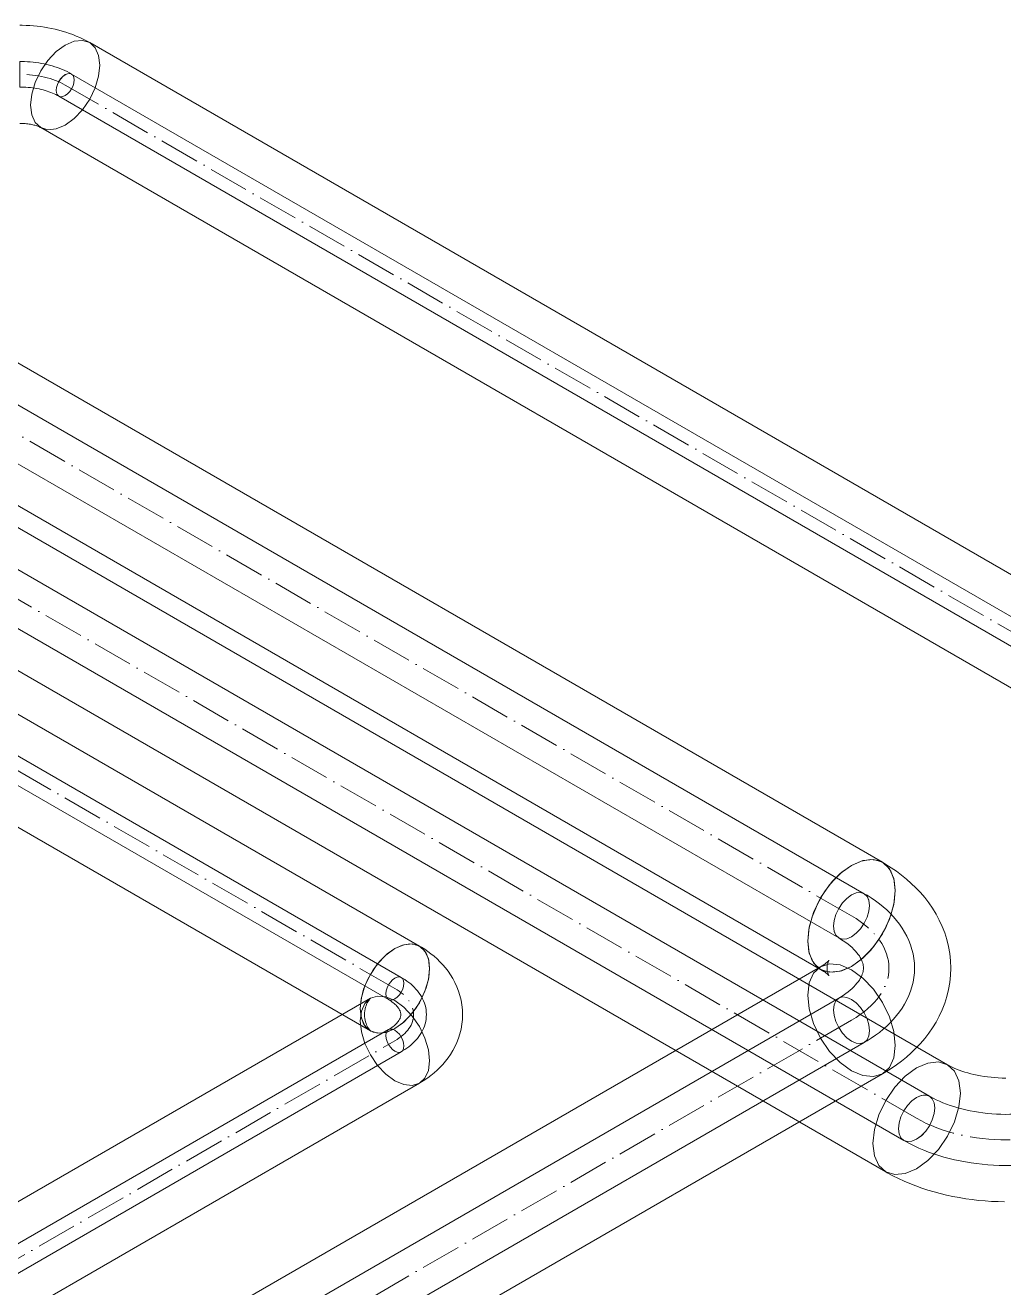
# Model space of a CAD drawing. Header units: millimetres. Extents: x -88595 to 880822, y -1054509 to -148035.
# Drawn here: x 424876.4 to 425119.4, y -355704.1 to -355390.7 of the extents above; entities that cross this region are included whole.
import ezdxf

# ---------------------------------------------------------------- set-up
doc = ezdxf.new("R2010")
doc.units = ezdxf.units.MM
doc.linetypes.add('$12$ADSK_Осевая', pattern=[14, 10, -2, 0, -2])
doc.linetypes.add('$13$ADSK_Осевая', pattern=[14, 10, -2, 0, -2])
for name, color, linetype, lineweight in [('Изоляция', 7, 'Continuous', 18), ('Трубопровод', 7, 'Continuous', 18), ('Трубопроводы', 7, 'Continuous', 18)]:
    doc.layers.add(name, color=color, linetype=linetype, lineweight=lineweight)

# ---------------------------------------------------------------- blocks, each defined once
blk = doc.blocks.new('$0$ADSK_МедьПайка_Отвод-гнутая труба - Отвод _гнутая труба_-3197931-В_ОВ3_1')
at = {"layer": 'Трубопроводы', "color": 190, "true_color": 0x8000ff}
for points in [[(-7895.99, -1099.04, 0), (-7896.55, -1098.73, 0), (-7897.11, -1098.44, 0), (-7897.7, -1098.17, 0), (-7898.29, -1097.91, 0), (-7898.9, -1097.66, 0), (-7899.52, -1097.44, 0), (-7900.16, -1097.23, 0), (-7900.8, -1097.03, 0), (-7901.45, -1096.85, 0), (-7902.12, -1096.68, 0), (-7902.79, -1096.54, 0), (-7903.47, -1096.4, 0), (-7904.15, -1096.29, 0), (-7904.84, -1096.19, 0), (-7905.54, -1096.1, 0), (-7906.24, -1096.04, 0), (-7906.94, -1095.99, 0), (-7907.65, -1095.95, 0), (-7908.36, -1095.93, 0), (-7908.81, -1095.93, 0)], [(-7908.81, -1100.94, 0), (-7908.81, -1100.2, 0), (-7908.81, -1099.39, 0), (-7908.81, -1098.57, 0), (-7908.81, -1097.78, 0), (-7908.81, -1097.07, 0), (-7908.81, -1096.51, 0), (-7908.81, -1096.13, 0), (-7908.81, -1095.94, 0), (-7908.81, -1095.97, 0), (-7908.81, -1096.22, 0), (-7908.81, -1096.66, 0), (-7908.81, -1097.27, 0)], [(-7908.81, -1097.27, 0), (-7908.81, -1098, 0), (-7908.81, -1098.81, 0), (-7908.81, -1099.64, 0), (-7908.81, -1100.43, 0), (-7908.81, -1101.13, 0), (-7908.81, -1101.7, 0), (-7908.81, -1102.08, 0), (-7908.81, -1102.27, 0), (-7908.81, -1102.23, 0), (-7908.81, -1101.99, 0), (-7908.81, -1101.55, 0), (-7908.81, -1100.94, 0)], [(-7895.34, -1100.49, 0), (-7895.41, -1099.87, 0), (-7895.64, -1099.37, 0), (-7895.99, -1099.04, 0), (-7896.46, -1098.9, 0), (-7897, -1098.95, 0), (-7897.58, -1099.2, 0), (-7898.16, -1099.62, 0), (-7898.7, -1100.19, 0), (-7899.17, -1100.87, 0), (-7899.53, -1101.61, 0), (-7899.75, -1102.37, 0), (-7899.83, -1103.08, 0)], [(-7899.17, -1104.54, 0), (-7899.53, -1104.34, 0), (-7899.92, -1104.14, 0), (-7900.32, -1103.95, 0), (-7900.74, -1103.77, 0), (-7901.17, -1103.6, 0), (-7901.62, -1103.43, 0), (-7902.09, -1103.27, 0), (-7902.57, -1103.13, 0), (-7903.06, -1102.99, 0), (-7903.56, -1102.87, 0), (-7904.08, -1102.75, 0), (-7904.6, -1102.65, 0), (-7905.14, -1102.56, 0), (-7905.68, -1102.48, 0), (-7906.22, -1102.42, 0), (-7906.77, -1102.36, 0), (-7907.33, -1102.32, 0), (-7907.89, -1102.3, 0), (-7908.45, -1102.28, 0), (-7908.81, -1102.28, 0)], [(-7899.83, -1103.08, 0), (-7899.75, -1103.71, 0), (-7899.53, -1104.21, 0), (-7899.17, -1104.54, 0), (-7898.7, -1104.68, 0), (-7898.16, -1104.63, 0), (-7897.58, -1104.38, 0), (-7897, -1103.96, 0), (-7896.46, -1103.39, 0), (-7895.99, -1102.7, 0), (-7895.64, -1101.96, 0), (-7895.41, -1101.21, 0), (-7895.34, -1100.49, 0)]]:
    blk.add_polyline3d(points, dxfattribs=at)
blk = doc.blocks.new('$0$ADSK_МедьПайка_Отвод-гнутая труба - Отвод _гнутая труба_-V144-В_ОВ3_1')
at = {"layer": 'Трубопроводы', "color": 134, "true_color": 0x00a6a6}
for points in [[(-18414.39, 7898.75, 0), (-18415.55, 7898.25, 0), (-18416.64, 7898.15, 0), (-18417.57, 7898.43, 0), (-18418.28, 7899.1, 0), (-18418.73, 7900.09, 0), (-18418.88, 7901.34, 0), (-18418.73, 7902.77, 0), (-18418.28, 7904.28, 0), (-18417.57, 7905.77, 0), (-18416.64, 7907.13, 0), (-18415.55, 7908.27, 0), (-18414.39, 7909.12, 0)], [(-18414.39, 7909.12, 0), (-18413.23, 7909.61, 0), (-18412.15, 7909.72, 0), (-18411.22, 7909.43, 0), (-18410.5, 7908.77, 0), (-18410.05, 7907.78, 0), (-18409.9, 7906.52, 0), (-18410.05, 7905.09, 0), (-18410.5, 7903.59, 0), (-18411.22, 7902.1, 0), (-18412.15, 7900.74, 0), (-18413.23, 7899.6, 0), (-18414.39, 7898.75, 0)], [(-18411.22, 7909.43, 0), (-18410.13, 7908.78, 0), (-18409.06, 7908.09, 0), (-18408.01, 7907.36, 0), (-18406.96, 7906.58, 0), (-18405.93, 7905.77, 0), (-18404.92, 7904.92, 0), (-18403.92, 7904.04, 0), (-18402.93, 7903.12, 0), (-18401.97, 7902.17, 0), (-18401.02, 7901.18, 0), (-18400.09, 7900.17, 0), (-18399.18, 7899.13, 0), (-18398.3, 7898.05, 0), (-18397.43, 7896.96, 0), (-18396.59, 7895.83, 0), (-18395.77, 7894.69, 0), (-18394.98, 7893.52, 0), (-18394.21, 7892.33, 0), (-18393.47, 7891.12, 0), (-18392.76, 7889.9, 0), (-18392.08, 7888.66, 0), (-18391.42, 7887.41, 0), (-18390.8, 7886.14, 0), (-18390.21, 7884.86, 0), (-18389.65, 7883.57, 0), (-18389.12, 7882.28, 0), (-18388.63, 7880.97, 0), (-18388.17, 7879.67, 0), (-18387.74, 7878.36, 0), (-18387.36, 7877.04, 0), (-18387, 7875.73, 0), (-18386.69, 7874.42, 0), (-18386.41, 7873.11, 0), (-18386.18, 7871.81, 0), (-18385.98, 7870.51, 0), (-18385.82, 7869.21, 0), (-18385.7, 7867.93, 0), (-18385.63, 7866.65, 0), (-18385.59, 7865.39, 0), (-18385.59, 7865.05, 0)], [(-18417.57, 7898.43, 0), (-18416.85, 7898.01, 0), (-18416.13, 7897.54, 0), (-18415.4, 7897.03, 0), (-18414.67, 7896.49, 0), (-18413.93, 7895.91, 0), (-18413.2, 7895.29, 0), (-18412.46, 7894.64, 0), (-18411.73, 7893.96, 0), (-18411, 7893.24, 0), (-18410.28, 7892.49, 0), (-18409.57, 7891.72, 0), (-18408.87, 7890.91, 0), (-18408.18, 7890.08, 0), (-18407.5, 7889.22, 0), (-18406.84, 7888.34, 0), (-18406.2, 7887.43, 0), (-18405.57, 7886.51, 0), (-18404.96, 7885.57, 0), (-18404.38, 7884.61, 0), (-18403.81, 7883.64, 0), (-18403.27, 7882.66, 0), (-18402.75, 7881.67, 0), (-18402.26, 7880.66, 0), (-18401.79, 7879.66, 0), (-18401.35, 7878.64, 0), (-18400.94, 7877.63, 0), (-18400.56, 7876.62, 0), (-18400.2, 7875.61, 0), (-18399.87, 7874.6, 0), (-18399.58, 7873.6, 0), (-18399.31, 7872.61, 0), (-18399.08, 7871.63, 0), (-18398.87, 7870.66, 0), (-18398.7, 7869.71, 0), (-18398.56, 7868.78, 0), (-18398.45, 7867.86, 0), (-18398.37, 7866.97, 0), (-18398.31, 7866.11, 0), (-18398.29, 7865.27, 0), (-18398.29, 7865.05, 0)], [(-18387.45, 7862.45, 0), (-18388.77, 7861.87, 0), (-18390.3, 7861.51, 0), (-18391.94, 7861.38, 0), (-18393.58, 7861.51, 0), (-18395.12, 7861.87, 0), (-18396.43, 7862.45, 0), (-18397.44, 7863.21, 0), (-18398.08, 7864.1, 0), (-18398.29, 7865.05, 0), (-18398.08, 7866, 0), (-18397.44, 7866.88, 0), (-18396.43, 7867.64, 0)], [(-18396.43, 7867.64, 0), (-18395.12, 7868.22, 0), (-18393.58, 7868.59, 0), (-18391.94, 7868.71, 0), (-18390.3, 7868.59, 0), (-18388.77, 7868.22, 0), (-18387.45, 7867.64, 0), (-18386.44, 7866.88, 0), (-18385.81, 7866, 0), (-18385.59, 7865.05, 0), (-18385.81, 7864.1, 0), (-18386.44, 7863.21, 0), (-18387.45, 7862.45, 0)]]:
    blk.add_polyline3d(points, dxfattribs=at)
blk = doc.blocks.new('$0$ADSK_МедьПайка_Отвод-гнутая труба - Отвод _гнутая труба_-V161-В_ОВ3_1')
at = {"layer": 'Трубопроводы', "color": 134, "true_color": 0x00a6a6}
for points in [[(9793.5, -8211.69, 0), (9793.65, -8210.26, 0), (9794.1, -8208.75, 0), (9794.81, -8207.27, 0), (9795.74, -8205.9, 0), (9796.82, -8204.76, 0), (9797.99, -8203.91, 0), (9799.15, -8203.42, 0), (9800.23, -8203.31, 0), (9801.16, -8203.6, 0), (9801.87, -8204.26, 0), (9802.32, -8205.25, 0), (9802.48, -8206.51, 0)], [(9813.63, -8222.06, 0), (9813.59, -8220.89, 0), (9813.47, -8219.72, 0), (9813.27, -8218.57, 0), (9812.99, -8217.43, 0), (9812.64, -8216.31, 0), (9812.22, -8215.22, 0), (9811.73, -8214.16, 0), (9811.18, -8213.13, 0), (9810.57, -8212.13, 0), (9809.9, -8211.17, 0), (9809.18, -8210.24, 0), (9808.41, -8209.34, 0), (9807.6, -8208.48, 0), (9806.74, -8207.65, 0), (9805.83, -8206.86, 0), (9804.89, -8206.09, 0), (9803.91, -8205.37, 0), (9802.9, -8204.67, 0), (9801.85, -8204, 0), (9801.16, -8203.6, 0)], [(9802.48, -8206.51, 0), (9802.32, -8207.94, 0), (9801.87, -8209.45, 0), (9801.16, -8210.93, 0), (9800.23, -8212.29, 0), (9799.15, -8213.44, 0), (9797.99, -8214.28, 0), (9796.82, -8214.78, 0), (9795.74, -8214.88, 0), (9794.81, -8214.6, 0), (9794.1, -8213.94, 0), (9793.65, -8212.94, 0), (9793.5, -8211.69, 0)], [(9800.93, -8222.06, 0), (9800.92, -8221.77, 0), (9800.89, -8221.47, 0), (9800.84, -8221.16, 0), (9800.76, -8220.85, 0), (9800.66, -8220.52, 0), (9800.53, -8220.18, 0), (9800.36, -8219.83, 0), (9800.17, -8219.45, 0), (9799.93, -8219.07, 0), (9799.66, -8218.67, 0), (9799.34, -8218.27, 0), (9798.98, -8217.85, 0), (9798.58, -8217.42, 0), (9798.13, -8216.99, 0), (9797.64, -8216.56, 0), (9797.11, -8216.13, 0), (9796.53, -8215.7, 0), (9795.91, -8215.28, 0), (9795.25, -8214.86, 0), (9794.81, -8214.6, 0)], [(9800.93, -8222.06, 0), (9800.92, -8222.35, 0), (9800.89, -8222.65, 0), (9800.84, -8222.96, 0), (9800.76, -8223.27, 0), (9800.66, -8223.6, 0), (9800.53, -8223.94, 0), (9800.36, -8224.29, 0), (9800.17, -8224.67, 0), (9799.93, -8225.05, 0), (9799.66, -8225.45, 0), (9799.34, -8225.85, 0), (9798.98, -8226.27, 0), (9798.58, -8226.7, 0), (9798.13, -8227.13, 0), (9797.64, -8227.56, 0), (9797.11, -8227.99, 0), (9796.53, -8228.42, 0), (9795.91, -8228.84, 0), (9795.25, -8229.26, 0), (9794.81, -8229.52, 0)], [(9813.63, -8222.06, 0), (9813.59, -8223.23, 0), (9813.47, -8224.4, 0), (9813.27, -8225.55, 0), (9812.99, -8226.69, 0), (9812.64, -8227.81, 0), (9812.22, -8228.9, 0), (9811.73, -8229.96, 0), (9811.18, -8230.99, 0), (9810.57, -8231.99, 0), (9809.9, -8232.95, 0), (9809.18, -8233.88, 0), (9808.41, -8234.78, 0), (9807.6, -8235.64, 0), (9806.74, -8236.47, 0), (9805.83, -8237.26, 0), (9804.89, -8238.03, 0), (9803.91, -8238.75, 0), (9802.9, -8239.45, 0), (9801.85, -8240.12, 0), (9801.16, -8240.52, 0)], [(9802.48, -8237.61, 0), (9802.32, -8236.18, 0), (9801.87, -8234.67, 0), (9801.16, -8233.19, 0), (9800.23, -8231.83, 0), (9799.15, -8230.68, 0), (9797.99, -8229.84, 0), (9796.82, -8229.34, 0), (9795.74, -8229.24, 0), (9794.81, -8229.52, 0), (9794.1, -8230.18, 0), (9793.65, -8231.18, 0), (9793.5, -8232.43, 0)], [(9793.5, -8232.43, 0), (9793.65, -8233.86, 0), (9794.1, -8235.37, 0), (9794.81, -8236.86, 0), (9795.74, -8238.22, 0), (9796.82, -8239.36, 0), (9797.99, -8240.21, 0), (9799.15, -8240.7, 0), (9800.23, -8240.81, 0), (9801.16, -8240.52, 0), (9801.87, -8239.86, 0), (9802.32, -8238.87, 0), (9802.48, -8237.61, 0)]]:
    blk.add_polyline3d(points, dxfattribs=at)
blk = doc.blocks.new('$0$ADSK_МедьПайка_Отвод-гнутая труба - Отвод _гнутая труба_-V159-В_ОВ3_1')
at = {"layer": 'Трубопроводы', "color": 190, "true_color": 0x8000ff}
for points in [[(9860, -8223, 0), (9860.08, -8222.28, 0), (9860.3, -8221.53, 0), (9860.66, -8220.79, 0), (9861.12, -8220.11, 0), (9861.66, -8219.53, 0), (9862.24, -8219.11, 0), (9862.82, -8218.86, 0), (9863.37, -8218.81, 0), (9863.83, -8218.95, 0), (9864.19, -8219.28, 0), (9864.41, -8219.78, 0), (9864.49, -8220.41, 0)], [(9864.49, -8220.41, 0), (9864.41, -8221.12, 0), (9864.19, -8221.88, 0), (9863.83, -8222.62, 0), (9863.37, -8223.3, 0), (9862.82, -8223.87, 0), (9862.24, -8224.3, 0), (9861.66, -8224.54, 0), (9861.12, -8224.6, 0), (9860.66, -8224.45, 0), (9860.3, -8224.12, 0), (9860.08, -8223.63, 0), (9860, -8223, 0)], [(9870.07, -8228.18, 0), (9870.05, -8227.6, 0), (9869.99, -8227.01, 0), (9869.89, -8226.44, 0), (9869.75, -8225.87, 0), (9869.57, -8225.31, 0), (9869.36, -8224.77, 0), (9869.12, -8224.24, 0), (9868.84, -8223.72, 0), (9868.54, -8223.22, 0), (9868.2, -8222.74, 0), (9867.84, -8222.27, 0), (9867.46, -8221.83, 0), (9867.05, -8221.39, 0), (9866.62, -8220.98, 0), (9866.17, -8220.58, 0), (9865.7, -8220.2, 0), (9865.21, -8219.84, 0), (9864.7, -8219.49, 0), (9864.17, -8219.16, 0), (9863.83, -8218.95, 0)], [(9863.72, -8228.18, 0), (9863.71, -8228.04, 0), (9863.7, -8227.89, 0), (9863.67, -8227.74, 0), (9863.63, -8227.58, 0), (9863.58, -8227.41, 0), (9863.52, -8227.24, 0), (9863.43, -8227.07, 0), (9863.33, -8226.88, 0), (9863.22, -8226.69, 0), (9863.08, -8226.49, 0), (9862.92, -8226.29, 0), (9862.74, -8226.08, 0), (9862.54, -8225.87, 0), (9862.32, -8225.65, 0), (9862.07, -8225.43, 0), (9861.81, -8225.22, 0), (9861.52, -8225, 0), (9861.21, -8224.79, 0), (9860.88, -8224.58, 0), (9860.66, -8224.45, 0)], [(9863.72, -8228.18, 0), (9863.71, -8228.33, 0), (9863.7, -8228.48, 0), (9863.67, -8228.63, 0), (9863.63, -8228.79, 0), (9863.58, -8228.95, 0), (9863.52, -8229.12, 0), (9863.43, -8229.3, 0), (9863.33, -8229.49, 0), (9863.22, -8229.68, 0), (9863.08, -8229.88, 0), (9862.92, -8230.08, 0), (9862.74, -8230.29, 0), (9862.54, -8230.5, 0), (9862.32, -8230.72, 0), (9862.07, -8230.93, 0), (9861.81, -8231.15, 0), (9861.52, -8231.36, 0), (9861.21, -8231.58, 0), (9860.88, -8231.78, 0), (9860.66, -8231.92, 0)], [(9870.07, -8228.18, 0), (9870.05, -8228.77, 0), (9869.99, -8229.35, 0), (9869.89, -8229.93, 0), (9869.75, -8230.5, 0), (9869.57, -8231.06, 0), (9869.36, -8231.6, 0), (9869.12, -8232.13, 0), (9868.84, -8232.65, 0), (9868.54, -8233.15, 0), (9868.2, -8233.63, 0), (9867.84, -8234.09, 0), (9867.46, -8234.54, 0), (9867.05, -8234.97, 0), (9866.62, -8235.39, 0), (9866.17, -8235.79, 0), (9865.7, -8236.17, 0), (9865.21, -8236.53, 0), (9864.7, -8236.88, 0), (9864.17, -8237.21, 0), (9863.83, -8237.41, 0)], [(9864.49, -8235.96, 0), (9864.41, -8235.25, 0), (9864.19, -8234.49, 0), (9863.83, -8233.75, 0), (9863.37, -8233.07, 0), (9862.82, -8232.5, 0), (9862.24, -8232.07, 0), (9861.66, -8231.83, 0), (9861.12, -8231.77, 0), (9860.66, -8231.92, 0), (9860.3, -8232.25, 0), (9860.08, -8232.74, 0), (9860, -8233.37, 0)], [(9860, -8233.37, 0), (9860.08, -8234.08, 0), (9860.3, -8234.84, 0), (9860.66, -8235.58, 0), (9861.12, -8236.26, 0), (9861.66, -8236.83, 0), (9862.24, -8237.26, 0), (9862.82, -8237.5, 0), (9863.37, -8237.56, 0), (9863.83, -8237.41, 0), (9864.19, -8237.08, 0), (9864.41, -8236.59, 0), (9864.49, -8235.96, 0)]]:
    blk.add_polyline3d(points, dxfattribs=at)

msp = doc.modelspace()

# ---------------------------------------------------------------- linework, layer by layer
at = {"layer": 'Изоляция', "color": 190, "true_color": 0x8000ff}
for p, q in [((425144.93, -355540.8), (424892.45, -355395.03)), ((424880.28, -355416.12), (425132.75, -355561.88)), ((424974.33, -355619.3), (424691.55, -355456.04)), ((424679.38, -355477.13), (424962.15, -355640.39)), ((424962.15, -355632.26), (423725.96, -356345.98)), ((423738.13, -356367.07), (424974.33, -355653.35))]:
    msp.add_line(p, q, dxfattribs=at)
at = {"layer": 'Изоляция', "color": 134, "true_color": 0x00a6a6}
for p, q in [((425089.32, -355598.51), (424775.57, -355417.37)), ((425105.49, -355648.77), (424749.75, -355443.38)), ((424760.22, -355443.96), (425073.97, -355625.1)), ((424734.4, -355469.97), (425090.14, -355675.36)), ((425073.97, -355624.43), (423851.53, -356330.2)), ((423866.88, -356356.79), (425089.32, -355651.02))]:
    msp.add_line(p, q, dxfattribs=at)
at = {"layer": 'Изоляция', "color": 190, "true_color": 0x8000ff}
for points in [[(424892.45, -355395.03, 0), (424891.63, -355394.58, 0), (424890.8, -355394.15, 0), (424889.97, -355393.76, 0), (424889.12, -355393.39, 0), (424888.26, -355393.05, 0), (424887.4, -355392.73, 0), (424886.53, -355392.44, 0), (424885.65, -355392.17, 0), (424884.77, -355391.93, 0), (424883.88, -355391.71, 0), (424882.99, -355391.51, 0), (424882.09, -355391.34, 0), (424881.19, -355391.18, 0), (424880.29, -355391.05, 0), (424879.38, -355390.94, 0), (424878.47, -355390.86, 0), (424877.55, -355390.79, 0), (424876.64, -355390.74, 0), (424875.72, -355390.72, 0), (424875.14, -355390.72, 0)], [(424886.37, -355395.63, 0), (424884.14, -355397.26, 0), (424882.06, -355399.45, 0), (424880.28, -355402.06, 0), (424878.91, -355404.91, 0), (424878.05, -355407.8, 0), (424877.76, -355410.55, 0)], [(424877.76, -355410.55, 0), (424878.05, -355407.8, 0), (424878.91, -355404.91, 0), (424880.28, -355402.06, 0), (424882.06, -355399.45, 0), (424884.14, -355397.26, 0), (424886.37, -355395.63, 0)], [(424894.97, -355400.6, 0), (424894.68, -355398.2, 0), (424893.82, -355396.3, 0), (424892.45, -355395.03, 0), (424890.67, -355394.48, 0), (424888.59, -355394.69, 0), (424886.37, -355395.63, 0)], [(424886.37, -355395.63, 0), (424888.59, -355394.69, 0), (424890.67, -355394.48, 0), (424892.45, -355395.03, 0), (424893.82, -355396.3, 0), (424894.68, -355398.2, 0), (424894.97, -355400.6, 0)], [(424886.37, -355415.52, 0), (424888.59, -355413.89, 0), (424890.67, -355411.7, 0), (424892.45, -355409.09, 0), (424893.82, -355406.24, 0), (424894.68, -355403.35, 0), (424894.97, -355400.6, 0)], [(424894.97, -355400.6, 0), (424894.68, -355403.35, 0), (424893.82, -355406.24, 0), (424892.45, -355409.09, 0), (424890.67, -355411.7, 0), (424888.59, -355413.89, 0), (424886.37, -355415.52, 0)], [(424877.76, -355410.55, 0), (424878.05, -355412.95, 0), (424878.91, -355414.85, 0), (424880.28, -355416.12, 0), (424882.06, -355416.67, 0), (424884.14, -355416.46, 0), (424886.37, -355415.52, 0)], [(424886.37, -355415.52, 0), (424884.14, -355416.46, 0), (424882.06, -355416.67, 0), (424880.28, -355416.12, 0), (424878.91, -355414.85, 0), (424878.05, -355412.95, 0), (424877.76, -355410.55, 0)], [(424880.28, -355416.12, 0), (424880.18, -355416.07, 0), (424880.06, -355416, 0), (424879.92, -355415.94, 0), (424879.75, -355415.86, 0), (424879.56, -355415.79, 0), (424879.35, -355415.71, 0), (424879.12, -355415.63, 0), (424878.87, -355415.56, 0), (424878.61, -355415.49, 0), (424878.33, -355415.42, 0), (424878.04, -355415.35, 0), (424877.73, -355415.29, 0), (424877.42, -355415.24, 0), (424877.09, -355415.19, 0), (424876.76, -355415.15, 0), (424876.41, -355415.12, 0), (424876.07, -355415.09, 0), (424875.72, -355415.08, 0), (424875.36, -355415.07, 0), (424875.14, -355415.07, 0)], [(424968.24, -355619.9, 0), (424966.01, -355621.53, 0), (424963.94, -355623.72, 0), (424962.15, -355626.33, 0), (424960.79, -355629.18, 0), (424959.93, -355632.07, 0), (424959.63, -355634.81, 0)], [(424959.63, -355634.81, 0), (424959.85, -355632.48, 0), (424960.49, -355630.01, 0), (424961.51, -355627.53, 0), (424962.88, -355625.17, 0), (424964.51, -355623.04, 0), (424966.33, -355621.26, 0), (424968.24, -355619.9, 0)], [(424968.24, -355619.9, 0), (424970.16, -355619.05, 0), (424971.98, -355618.73, 0), (424973.61, -355618.97, 0), (424974.97, -355619.76, 0), (424976, -355621.05, 0), (424976.64, -355622.79, 0), (424976.85, -355624.87, 0)], [(424976.85, -355624.87, 0), (424976.56, -355622.47, 0), (424975.7, -355620.57, 0), (424974.33, -355619.3, 0), (424972.55, -355618.75, 0), (424970.47, -355618.96, 0), (424968.24, -355619.9, 0)], [(424985.07, -355636.32, 0), (424985.03, -355635.12, 0), (424984.9, -355633.92, 0), (424984.7, -355632.74, 0), (424984.41, -355631.59, 0), (424984.06, -355630.47, 0), (424983.65, -355629.39, 0), (424983.17, -355628.36, 0), (424982.65, -355627.38, 0), (424982.07, -355626.45, 0), (424981.46, -355625.56, 0), (424980.82, -355624.73, 0), (424980.14, -355623.94, 0), (424979.44, -355623.2, 0), (424978.71, -355622.5, 0), (424977.97, -355621.85, 0), (424977.21, -355621.23, 0), (424976.44, -355620.65, 0), (424975.65, -355620.11, 0), (424974.84, -355619.6, 0), (424974.33, -355619.3, 0)], [(424968.24, -355639.78, 0), (424970.47, -355638.16, 0), (424972.55, -355635.97, 0), (424974.33, -355633.36, 0), (424975.7, -355630.51, 0), (424976.56, -355627.62, 0), (424976.85, -355624.87, 0)], [(424976.85, -355624.87, 0), (424976.64, -355627.21, 0), (424976, -355629.68, 0), (424974.97, -355632.16, 0), (424973.61, -355634.52, 0), (424971.98, -355636.65, 0), (424970.16, -355638.43, 0), (424968.24, -355639.78, 0)], [(424959.63, -355637.84, 0), (424959.93, -355635.43, 0), (424960.79, -355633.53, 0), (424962.15, -355632.26, 0), (424963.94, -355631.71, 0), (424966.01, -355631.92, 0), (424968.24, -355632.86, 0)], [(424968.24, -355632.86, 0), (424966.01, -355631.92, 0), (424963.94, -355631.71, 0), (424962.15, -355632.26, 0), (424960.79, -355633.53, 0), (424959.93, -355635.43, 0), (424959.63, -355637.84, 0)], [(424960.72, -355636.32, 0), (424960.73, -355635.85, 0), (424960.78, -355635.38, 0), (424960.86, -355634.93, 0), (424960.96, -355634.51, 0), (424961.09, -355634.11, 0), (424961.23, -355633.75, 0), (424961.38, -355633.43, 0), (424961.53, -355633.15, 0), (424961.68, -355632.9, 0), (424961.82, -355632.7, 0), (424961.94, -355632.53, 0), (424962.06, -355632.4, 0), (424962.15, -355632.31, 0), (424962.22, -355632.24, 0), (424962.27, -355632.2, 0), (424962.29, -355632.18, 0), (424962.29, -355632.18, 0)], [(424962.29, -355632.18, 0), (424962.28, -355632.18, 0), (424962.24, -355632.21, 0), (424962.18, -355632.25, 0), (424962.15, -355632.26, 0)], [(424968.24, -355632.86, 0), (424970.47, -355634.49, 0), (424972.55, -355636.68, 0), (424974.33, -355639.29, 0), (424975.7, -355642.14, 0), (424976.56, -355645.03, 0), (424976.85, -355647.78, 0)], [(424976.85, -355647.78, 0), (424976.56, -355645.03, 0), (424975.7, -355642.14, 0), (424974.33, -355639.29, 0), (424972.55, -355636.68, 0), (424970.47, -355634.49, 0), (424968.24, -355632.86, 0)], [(424959.63, -355634.81, 0), (424959.93, -355637.22, 0), (424960.79, -355639.12, 0), (424962.15, -355640.39, 0), (424963.94, -355640.94, 0), (424966.01, -355640.73, 0), (424968.24, -355639.78, 0)], [(424968.24, -355639.78, 0), (424966.33, -355640.64, 0), (424964.51, -355640.96, 0), (424962.87, -355640.71, 0), (424961.51, -355639.93, 0), (424960.49, -355638.63, 0), (424959.85, -355636.9, 0), (424959.63, -355634.81, 0)], [(424960.72, -355636.32, 0), (424960.73, -355636.8, 0), (424960.78, -355637.27, 0), (424960.86, -355637.72, 0), (424960.96, -355638.14, 0), (424961.09, -355638.54, 0), (424961.23, -355638.9, 0), (424961.38, -355639.22, 0), (424961.53, -355639.5, 0), (424961.68, -355639.75, 0), (424961.82, -355639.95, 0), (424961.94, -355640.11, 0), (424962.06, -355640.25, 0), (424962.15, -355640.34, 0), (424962.22, -355640.41, 0), (424962.27, -355640.45, 0), (424962.29, -355640.47, 0), (424962.29, -355640.47, 0)], [(424985.07, -355636.32, 0), (424985.03, -355637.53, 0), (424984.9, -355638.73, 0), (424984.7, -355639.91, 0), (424984.41, -355641.06, 0), (424984.06, -355642.18, 0), (424983.65, -355643.25, 0), (424983.17, -355644.29, 0), (424982.65, -355645.27, 0), (424982.07, -355646.2, 0), (424981.46, -355647.09, 0), (424980.82, -355647.92, 0), (424980.14, -355648.71, 0), (424979.44, -355649.45, 0), (424978.71, -355650.15, 0), (424977.97, -355650.8, 0), (424977.21, -355651.42, 0), (424976.44, -355652, 0), (424975.65, -355652.54, 0), (424974.84, -355653.04, 0), (424974.33, -355653.35, 0)], [(424968.24, -355652.75, 0), (424966.01, -355651.12, 0), (424963.94, -355648.93, 0), (424962.15, -355646.32, 0), (424960.79, -355643.47, 0), (424959.93, -355640.58, 0), (424959.63, -355637.84, 0)], [(424959.63, -355637.84, 0), (424959.93, -355640.58, 0), (424960.79, -355643.47, 0), (424962.15, -355646.32, 0), (424963.94, -355648.93, 0), (424966.01, -355651.12, 0), (424968.24, -355652.75, 0)], [(424962.29, -355640.47, 0), (424962.28, -355640.46, 0), (424962.24, -355640.44, 0), (424962.18, -355640.4, 0), (424962.15, -355640.39, 0)], [(424976.85, -355647.78, 0), (424976.56, -355650.18, 0), (424975.7, -355652.08, 0), (424974.33, -355653.35, 0), (424972.55, -355653.9, 0), (424970.47, -355653.69, 0), (424968.24, -355652.75, 0)], [(424968.24, -355652.75, 0), (424970.47, -355653.69, 0), (424972.55, -355653.9, 0), (424974.33, -355653.35, 0), (424975.7, -355652.08, 0), (424976.56, -355650.18, 0), (424976.85, -355647.78, 0)]]:
    msp.add_polyline3d(points, dxfattribs=at)
at = {"layer": 'Изоляция', "color": 134, "true_color": 0x00a6a6}
for points in [[(425081.64, -355599.27, 0), (425078.83, -355601.32, 0), (425076.21, -355604.08, 0), (425073.97, -355607.37, 0), (425072.24, -355610.96, 0), (425071.16, -355614.61, 0), (425070.79, -355618.07, 0)], [(425070.79, -355618.07, 0), (425071.06, -355615.12, 0), (425071.86, -355612.01, 0), (425073.16, -355608.89, 0), (425074.88, -355605.91, 0), (425076.93, -355603.23, 0), (425079.23, -355600.98, 0), (425081.64, -355599.27, 0)], [(425081.64, -355599.27, 0), (425084.06, -355598.19, 0), (425086.35, -355597.79, 0), (425088.41, -355598.1, 0), (425090.13, -355599.09, 0), (425091.42, -355600.72, 0), (425092.22, -355602.91, 0), (425092.5, -355605.54, 0)], [(425092.5, -355605.54, 0), (425092.13, -355602.51, 0), (425091.04, -355600.11, 0), (425089.32, -355598.51, 0), (425087.07, -355597.82, 0), (425084.45, -355598.07, 0), (425081.64, -355599.27, 0)], [(425106.29, -355624.76, 0), (425106.23, -355622.97, 0), (425106.04, -355621.19, 0), (425105.74, -355619.43, 0), (425105.32, -355617.71, 0), (425104.79, -355616.04, 0), (425104.16, -355614.42, 0), (425103.44, -355612.86, 0), (425102.64, -355611.36, 0), (425101.76, -355609.92, 0), (425100.82, -355608.56, 0), (425099.81, -355607.26, 0), (425098.75, -355606.02, 0), (425097.64, -355604.85, 0), (425096.49, -355603.74, 0), (425095.29, -355602.68, 0), (425094.06, -355601.69, 0), (425092.8, -355600.75, 0), (425091.5, -355599.86, 0), (425090.17, -355599.02, 0), (425089.32, -355598.51, 0)], [(425081.64, -355624.34, 0), (425084.45, -355622.29, 0), (425087.07, -355619.52, 0), (425089.32, -355616.23, 0), (425091.04, -355612.64, 0), (425092.13, -355608.99, 0), (425092.5, -355605.54, 0)], [(425092.5, -355605.54, 0), (425092.22, -355608.48, 0), (425091.42, -355611.6, 0), (425090.13, -355614.72, 0), (425088.41, -355617.7, 0), (425086.35, -355620.38, 0), (425084.06, -355622.63, 0), (425081.64, -355624.34, 0)], [(425070.79, -355618.07, 0), (425071.16, -355621.1, 0), (425072.24, -355623.5, 0), (425073.97, -355625.1, 0), (425076.21, -355625.79, 0), (425078.83, -355625.53, 0), (425081.64, -355624.34, 0)], [(425081.64, -355624.34, 0), (425079.22, -355625.42, 0), (425076.93, -355625.81, 0), (425074.87, -355625.51, 0), (425073.15, -355624.52, 0), (425071.86, -355622.89, 0), (425071.06, -355620.7, 0), (425070.79, -355618.07, 0)], [(425070.79, -355631.46, 0), (425071.16, -355628.43, 0), (425072.24, -355626.03, 0), (425073.97, -355624.43, 0), (425076.21, -355623.74, 0), (425078.83, -355624, 0), (425081.64, -355625.19, 0)], [(425081.64, -355625.19, 0), (425078.83, -355624, 0), (425076.21, -355623.74, 0), (425073.97, -355624.43, 0), (425072.24, -355626.03, 0), (425071.16, -355628.43, 0), (425070.79, -355631.46, 0)], [(425076.05, -355622.83, 0), (425076.04, -355622.85, 0), (425075.98, -355622.92, 0), (425075.89, -355623.02, 0), (425075.76, -355623.15, 0), (425075.58, -355623.31, 0), (425075.35, -355623.5, 0), (425075.08, -355623.71, 0), (425074.76, -355623.94, 0), (425074.39, -355624.18, 0), (425073.98, -355624.43, 0), (425073.97, -355624.43, 0)], [(425075.59, -355624.76, 0), (425075.6, -355624.44, 0), (425075.63, -355624.12, 0), (425075.69, -355623.82, 0), (425075.75, -355623.55, 0), (425075.82, -355623.32, 0), (425075.9, -355623.13, 0), (425075.96, -355622.99, 0), (425076.02, -355622.89, 0), (425076.05, -355622.84, 0), (425076.05, -355622.83, 0)], [(425075.59, -355624.76, 0), (425075.6, -355625.09, 0), (425075.63, -355625.41, 0), (425075.69, -355625.71, 0), (425075.75, -355625.98, 0), (425075.82, -355626.21, 0), (425075.9, -355626.4, 0), (425075.96, -355626.54, 0), (425076.02, -355626.64, 0), (425076.05, -355626.69, 0), (425076.05, -355626.7, 0)], [(425106.29, -355624.76, 0), (425106.23, -355626.56, 0), (425106.04, -355628.34, 0), (425105.74, -355630.1, 0), (425105.32, -355631.82, 0), (425104.79, -355633.49, 0), (425104.16, -355635.11, 0), (425103.44, -355636.67, 0), (425102.64, -355638.17, 0), (425101.76, -355639.61, 0), (425100.82, -355640.97, 0), (425099.81, -355642.27, 0), (425098.75, -355643.51, 0), (425097.64, -355644.68, 0), (425096.49, -355645.79, 0), (425095.29, -355646.85, 0), (425094.06, -355647.84, 0), (425092.8, -355648.78, 0), (425091.5, -355649.67, 0), (425090.17, -355650.51, 0), (425089.32, -355651.02, 0)], [(425076.05, -355626.7, 0), (425076.04, -355626.68, 0), (425075.98, -355626.61, 0), (425075.89, -355626.51, 0), (425075.76, -355626.38, 0), (425075.58, -355626.22, 0), (425075.35, -355626.03, 0), (425075.08, -355625.82, 0), (425074.76, -355625.59, 0), (425074.39, -355625.35, 0), (425073.98, -355625.1, 0), (425073.97, -355625.1, 0)], [(425081.64, -355625.19, 0), (425084.45, -355627.24, 0), (425087.07, -355630.01, 0), (425089.32, -355633.3, 0), (425091.04, -355636.89, 0), (425092.13, -355640.54, 0), (425092.5, -355643.99, 0)], [(425092.5, -355643.99, 0), (425092.13, -355640.54, 0), (425091.04, -355636.89, 0), (425089.32, -355633.3, 0), (425087.07, -355630.01, 0), (425084.45, -355627.24, 0), (425081.64, -355625.19, 0)], [(425081.64, -355650.26, 0), (425078.83, -355648.21, 0), (425076.21, -355645.45, 0), (425073.97, -355642.16, 0), (425072.24, -355638.57, 0), (425071.16, -355634.92, 0), (425070.79, -355631.46, 0)], [(425070.79, -355631.46, 0), (425071.16, -355634.92, 0), (425072.24, -355638.57, 0), (425073.97, -355642.16, 0), (425076.21, -355645.45, 0), (425078.83, -355648.21, 0), (425081.64, -355650.26, 0)], [(425092.5, -355643.99, 0), (425092.13, -355647.02, 0), (425091.04, -355649.42, 0), (425089.32, -355651.02, 0), (425087.07, -355651.71, 0), (425084.45, -355651.45, 0), (425081.64, -355650.26, 0)], [(425081.64, -355650.26, 0), (425084.45, -355651.45, 0), (425087.07, -355651.71, 0), (425089.32, -355651.02, 0), (425091.04, -355649.42, 0), (425092.13, -355647.02, 0), (425092.5, -355643.99, 0)], [(425097.81, -355649.53, 0), (425095, -355651.58, 0), (425092.39, -355654.34, 0), (425090.14, -355657.63, 0), (425088.41, -355661.22, 0), (425087.33, -355664.87, 0), (425086.96, -355668.33, 0)], [(425086.96, -355668.33, 0), (425087.33, -355664.87, 0), (425088.41, -355661.22, 0), (425090.14, -355657.63, 0), (425092.39, -355654.34, 0), (425095, -355651.58, 0), (425097.81, -355649.53, 0)], [(425108.67, -355655.8, 0), (425108.3, -355652.77, 0), (425107.21, -355650.37, 0), (425105.49, -355648.77, 0), (425103.24, -355648.08, 0), (425100.62, -355648.34, 0), (425097.81, -355649.53, 0)], [(425097.81, -355649.53, 0), (425100.62, -355648.34, 0), (425103.24, -355648.08, 0), (425105.49, -355648.77, 0), (425107.21, -355650.37, 0), (425108.3, -355652.77, 0), (425108.67, -355655.8, 0)], [(425119.93, -355652.08, 0), (425119.02, -355652.06, 0), (425118.1, -355652.02, 0), (425117.2, -355651.96, 0), (425116.3, -355651.88, 0), (425115.42, -355651.78, 0), (425114.55, -355651.66, 0), (425113.69, -355651.52, 0), (425112.86, -355651.37, 0), (425112.04, -355651.19, 0), (425111.26, -355651, 0), (425110.49, -355650.8, 0), (425109.76, -355650.58, 0), (425109.05, -355650.35, 0), (425108.38, -355650.11, 0), (425107.75, -355649.86, 0), (425107.15, -355649.61, 0), (425106.6, -355649.35, 0), (425106.08, -355649.09, 0), (425105.61, -355648.84, 0), (425105.49, -355648.77, 0)], [(425097.81, -355674.6, 0), (425100.62, -355672.55, 0), (425103.24, -355669.78, 0), (425105.49, -355666.5, 0), (425107.21, -355662.9, 0), (425108.3, -355659.25, 0), (425108.67, -355655.8, 0)], [(425108.67, -355655.8, 0), (425108.3, -355659.25, 0), (425107.21, -355662.9, 0), (425105.49, -355666.5, 0), (425103.24, -355669.78, 0), (425100.62, -355672.55, 0), (425097.81, -355674.6, 0)], [(425086.96, -355668.33, 0), (425087.33, -355671.36, 0), (425088.41, -355673.76, 0), (425090.14, -355675.36, 0), (425092.39, -355676.05, 0), (425095, -355675.79, 0), (425097.81, -355674.6, 0)], [(425097.81, -355674.6, 0), (425095, -355675.79, 0), (425092.39, -355676.05, 0), (425090.14, -355675.36, 0), (425088.41, -355673.76, 0), (425087.33, -355671.36, 0), (425086.96, -355668.33, 0)], [(425119.67, -355682.78, 0), (425118.05, -355682.75, 0), (425116.43, -355682.68, 0), (425114.81, -355682.57, 0), (425113.19, -355682.43, 0), (425111.59, -355682.24, 0), (425109.99, -355682.02, 0), (425108.4, -355681.76, 0), (425106.82, -355681.47, 0), (425105.25, -355681.13, 0), (425103.69, -355680.76, 0), (425102.15, -355680.34, 0), (425100.63, -355679.89, 0), (425099.12, -355679.4, 0), (425097.63, -355678.87, 0), (425096.16, -355678.29, 0), (425094.72, -355677.68, 0), (425093.29, -355677.02, 0), (425091.88, -355676.32, 0), (425090.51, -355675.57, 0), (425090.14, -355675.36, 0)]]:
    msp.add_polyline3d(points, dxfattribs=at)
at = {"layer": 'Трубопровод', "color": 190, "true_color": 0x8000ff}
for p, q in [((425140.43, -355548.59), (424887.95, -355402.83)), ((424884.78, -355408.32), (425137.25, -355554.09)), ((424969.83, -355627.09), (424687.05, -355463.83)), ((424683.88, -355469.33), (424966.65, -355632.59)), ((424966.65, -355640.06), (423730.46, -356353.78)), ((423733.63, -356359.28), (424969.83, -355645.56))]:
    msp.add_line(p, q, dxfattribs=at)
at = {"layer": 'Трубопровод', "color": 190, "linetype": '$12$ADSK_Осевая', "true_color": 0x8000ff}
for p, q in [((425138.84, -355551.34), (424886.37, -355405.57)), ((425138.84, -355551.34), (424886.37, -355405.57)), ((424968.24, -355629.84), (424685.47, -355466.58)), ((424968.24, -355629.84), (424685.47, -355466.58)), ((423732.04, -356356.53), (424968.24, -355642.81)), ((423732.04, -356356.53), (424968.24, -355642.81))]:
    msp.add_line(p, q, dxfattribs=at)
at = {"layer": 'Трубопровод', "color": 134, "true_color": 0x00a6a6}
for p, q in [((425084.82, -355606.3), (424771.07, -355425.16)), ((424764.72, -355436.16), (425078.47, -355617.3)), ((425100.99, -355656.56), (424745.25, -355451.18)), ((424738.9, -355462.18), (425094.64, -355667.56)), ((425078.47, -355632.23), (423856.03, -356338)), ((423862.38, -356349), (425084.82, -355643.23))]:
    msp.add_line(p, q, dxfattribs=at)
at = {"layer": 'Трубопровод', "color": 134, "linetype": '$12$ADSK_Осевая', "true_color": 0x00a6a6}
for p, q in [((425081.64, -355611.8), (424767.9, -355430.66)), ((425081.64, -355611.8), (424767.9, -355430.66)), ((425097.81, -355662.06), (424742.07, -355456.68)), ((425097.81, -355662.06), (424742.07, -355456.68)), ((425081.64, -355637.73), (423859.21, -356343.5)), ((425081.64, -355637.73), (423859.21, -356343.5))]:
    msp.add_line(p, q, dxfattribs=at)
at = {"layer": 'Трубопровод', "color": 190, "true_color": 0x8000ff}
for points in [[(424884.12, -355406.87, 0), (424884.2, -355406.16, 0), (424884.42, -355405.4, 0), (424884.78, -355404.66, 0), (424885.24, -355403.98, 0), (424885.78, -355403.41, 0), (424886.37, -355402.98, 0)], [(424886.37, -355402.98, 0), (424886.95, -355402.74, 0), (424887.49, -355402.68, 0), (424887.95, -355402.83, 0), (424888.31, -355403.16, 0), (424888.53, -355403.65, 0), (424888.61, -355404.28, 0)], [(424888.61, -355404.28, 0), (424888.53, -355404.99, 0), (424888.31, -355405.75, 0), (424887.95, -355406.49, 0), (424887.49, -355407.17, 0), (424886.95, -355407.74, 0), (424886.37, -355408.17, 0)], [(424886.37, -355408.17, 0), (424885.78, -355408.41, 0), (424885.24, -355408.47, 0), (424884.78, -355408.32, 0), (424884.42, -355407.99, 0), (424884.2, -355407.5, 0), (424884.12, -355406.87, 0)], [(424968.24, -355627.25, 0), (424967.66, -355627.68, 0), (424967.12, -355628.25, 0), (424966.65, -355628.93, 0), (424966.3, -355629.67, 0), (424966.07, -355630.42, 0), (424966, -355631.14, 0)], [(424970.49, -355628.55, 0), (424970.41, -355627.92, 0), (424970.19, -355627.43, 0), (424969.83, -355627.09, 0), (424969.36, -355626.95, 0), (424968.82, -355627, 0), (424968.24, -355627.25, 0)], [(424966, -355631.14, 0), (424966.07, -355631.77, 0), (424966.3, -355632.26, 0), (424966.65, -355632.59, 0), (424967.12, -355632.74, 0), (424967.66, -355632.68, 0), (424968.24, -355632.44, 0)], [(424968.24, -355632.44, 0), (424968.82, -355632.01, 0), (424969.36, -355631.44, 0), (424969.83, -355630.76, 0), (424970.19, -355630.02, 0), (424970.41, -355629.26, 0), (424970.49, -355628.55, 0)], [(424966, -355641.51, 0), (424966.07, -355640.88, 0), (424966.3, -355640.39, 0), (424966.65, -355640.06, 0), (424967.12, -355639.91, 0), (424967.66, -355639.97, 0), (424968.24, -355640.21, 0)], [(424968.24, -355640.21, 0), (424968.82, -355640.64, 0), (424969.36, -355641.21, 0), (424969.83, -355641.89, 0), (424970.19, -355642.63, 0), (424970.41, -355643.39, 0), (424970.49, -355644.1, 0)], [(424968.24, -355645.4, 0), (424967.66, -355644.97, 0), (424967.12, -355644.4, 0), (424966.65, -355643.72, 0), (424966.3, -355642.98, 0), (424966.07, -355642.22, 0), (424966, -355641.51, 0)], [(424970.49, -355644.1, 0), (424970.41, -355644.73, 0), (424970.19, -355645.22, 0), (424969.83, -355645.56, 0), (424969.36, -355645.7, 0), (424968.82, -355645.65, 0), (424968.24, -355645.4, 0)]]:
    msp.add_polyline3d(points, dxfattribs=at)
at = {"layer": 'Трубопровод', "color": 134, "true_color": 0x00a6a6}
for points in [[(425086.13, -355609.21, 0), (425085.98, -355607.96, 0), (425085.53, -355606.97, 0), (425084.82, -355606.3, 0), (425083.89, -355606.02, 0), (425082.8, -355606.12, 0), (425081.64, -355606.62, 0)], [(425081.64, -355606.62, 0), (425080.48, -355607.47, 0), (425079.4, -355608.61, 0), (425078.47, -355609.97, 0), (425077.75, -355611.46, 0), (425077.3, -355612.96, 0), (425077.15, -355614.4, 0)], [(425081.64, -355616.99, 0), (425082.8, -355616.14, 0), (425083.89, -355615, 0), (425084.82, -355613.64, 0), (425085.53, -355612.15, 0), (425085.98, -355610.64, 0), (425086.13, -355609.21, 0)], [(425077.15, -355614.4, 0), (425077.3, -355615.65, 0), (425077.75, -355616.64, 0), (425078.47, -355617.3, 0), (425079.4, -355617.59, 0), (425080.48, -355617.48, 0), (425081.64, -355616.99, 0)], [(425077.15, -355635.13, 0), (425077.3, -355633.88, 0), (425077.75, -355632.89, 0), (425078.47, -355632.23, 0), (425079.4, -355631.94, 0), (425080.48, -355632.05, 0), (425081.64, -355632.54, 0)], [(425081.64, -355632.54, 0), (425082.8, -355633.39, 0), (425083.89, -355634.53, 0), (425084.82, -355635.89, 0), (425085.53, -355637.38, 0), (425085.98, -355638.89, 0), (425086.13, -355640.32, 0)], [(425081.64, -355642.91, 0), (425080.48, -355642.06, 0), (425079.4, -355640.92, 0), (425078.47, -355639.56, 0), (425077.75, -355638.07, 0), (425077.3, -355636.56, 0), (425077.15, -355635.13, 0)], [(425086.13, -355640.32, 0), (425085.98, -355641.57, 0), (425085.53, -355642.56, 0), (425084.82, -355643.23, 0), (425083.89, -355643.51, 0), (425082.8, -355643.41, 0), (425081.64, -355642.91, 0)], [(425097.81, -355656.88, 0), (425096.65, -355657.73, 0), (425095.57, -355658.87, 0), (425094.64, -355660.23, 0), (425093.93, -355661.72, 0), (425093.48, -355663.23, 0), (425093.32, -355664.66, 0)], [(425102.3, -355659.47, 0), (425102.15, -355658.22, 0), (425101.7, -355657.23, 0), (425100.99, -355656.56, 0), (425100.06, -355656.28, 0), (425098.98, -355656.38, 0), (425097.81, -355656.88, 0)], [(425097.81, -355667.25, 0), (425098.98, -355666.4, 0), (425100.06, -355665.26, 0), (425100.99, -355663.9, 0), (425101.7, -355662.41, 0), (425102.15, -355660.9, 0), (425102.3, -355659.47, 0)], [(425093.32, -355664.66, 0), (425093.48, -355665.91, 0), (425093.93, -355666.9, 0), (425094.64, -355667.56, 0), (425095.57, -355667.85, 0), (425096.65, -355667.74, 0), (425097.81, -355667.25, 0)]]:
    msp.add_polyline3d(points, dxfattribs=at)
at = {"layer": 'Трубопроводы', "color": 190, "linetype": '$13$ADSK_Осевая', "true_color": 0x8000ff}
for centre, start_param, end_param in [((424875.14, -355412.06), 0.785398, 1.570796), ((424957.02, -355636.32), 5.497787, 7.068583)]:
    msp.add_ellipse(centre, major_axis=(15.88, 0), ratio=0.57735, start_param=start_param, end_param=end_param, dxfattribs=at)
at = {"layer": 'Трубопроводы', "color": 134, "linetype": '$13$ADSK_Осевая', "true_color": 0x00a6a6}
for centre, start_param, end_param in [((425059.19, -355624.76), 5.497787, 7.068583), ((425120.26, -355649.1), 3.926991, 5.497787)]:
    msp.add_ellipse(centre, major_axis=(31.75, 0), ratio=0.57735, start_param=start_param, end_param=end_param, dxfattribs=at)

# ---------------------------------------------------------------- block references
at = {"layer": 'Трубопроводы', "color": 190, "true_color": 0x8000ff}
for name, p in [('$0$ADSK_МедьПайка_Отвод-гнутая труба - Отвод _гнутая труба_-3197931-В_ОВ3_1', (432783.95, -354303.79)), ('$0$ADSK_МедьПайка_Отвод-гнутая труба - Отвод _гнутая труба_-V159-В_ОВ3_1', (415106, -347408.14))]:
    msp.add_blockref(name, p, dxfattribs=at)
at = {"layer": 'Трубопроводы', "color": 134, "true_color": 0x00a6a6}
msp.add_blockref('$0$ADSK_МедьПайка_Отвод-гнутая труба - Отвод _гнутая труба_-V161-В_ОВ3_1', (415283.66, -347402.7), dxfattribs=at)
at = {"layer": 'Трубопроводы', "color": 134, "true_color": 0x00a6a6, "rotation": 240}
msp.add_blockref('$0$ADSK_МедьПайка_Отвод-гнутая труба - Отвод _гнутая труба_-V144-В_ОВ3_1', (409090.51, -367657.43), dxfattribs=at)

doc.saveas('drawing.dxf')
